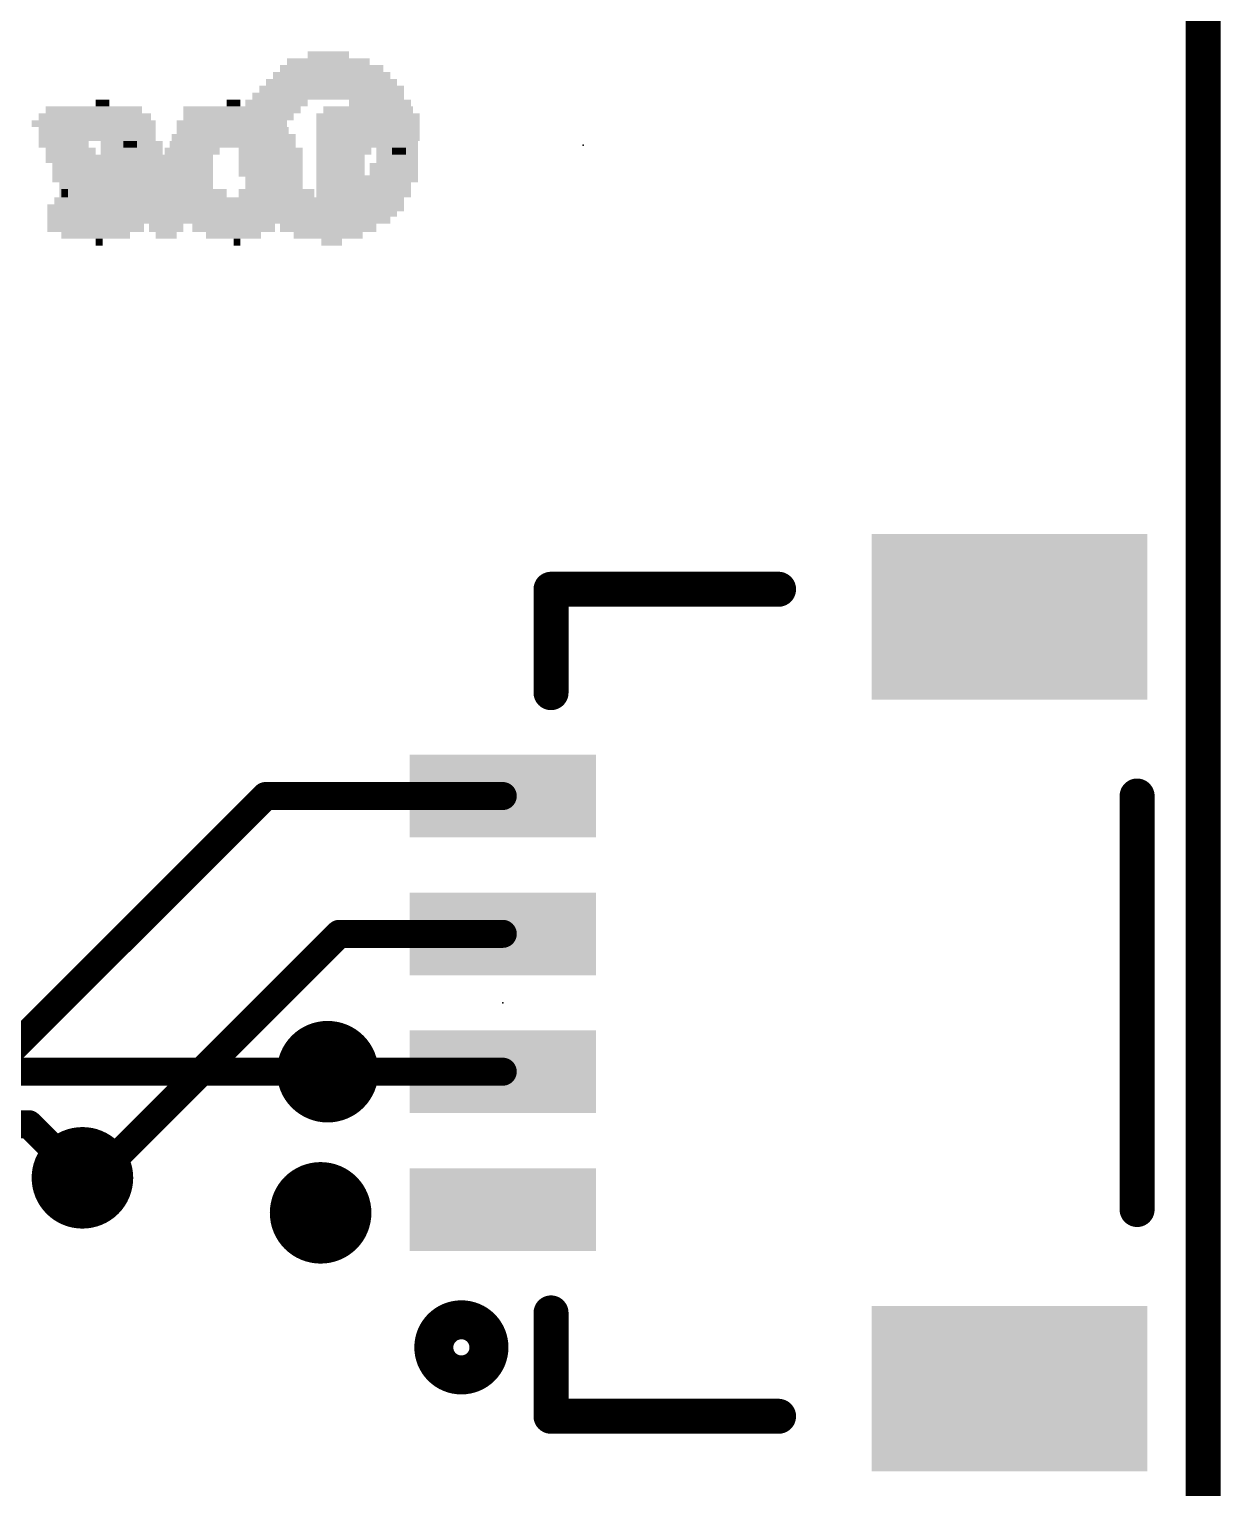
# Model space of a CAD drawing. Extents: x -31.8 to 54.9, y -10.7 to 32.8.
# Drawn here: x 16.89 to 25.53, y 9.18 to 19.76 of the extents above; entities that cross this region are included whole.
import ezdxf

# ---------------------------------------------------------------- set-up
doc = ezdxf.new("R2010")
doc.units = 0
for name, color, linetype in [('1', 12, 'CONTINUOUS'), ('16', 132, 'CONTINUOUS'), ('18', 110, 'CONTINUOUS'), ('20', 53, 'CONTINUOUS'), ('21', 41, 'CONTINUOUS'), ('22', 40, 'CONTINUOUS'), ('23', 53, 'CONTINUOUS'), ('24', 53, 'CONTINUOUS')]:
    doc.layers.add(name, color=color, linetype=linetype)

# ---------------------------------------------------------------- blocks, each defined once
blk = doc.blocks.new('RECT')
blk.add_solid([(-0.5, -0.5), (0.5, -0.5), (-0.5, 0.5), (0.5, 0.5)])
blk = doc.blocks.new('ROUNDV')
at = {"const_width": 0.5}
blk.add_lwpolyline([(0, -0.25, 1), (0, 0.25, 1), (0, -0.25)], format="xyb", dxfattribs=at)

msp = doc.modelspace()

# ---------------------------------------------------------------- linework, layer by layer
at = {"layer": '1'}
for points, const_width in [([(25.4, 0), (25.4, 25.4)], 0.254), ([(18.6, 14.2), (16.75, 12.35)], 0.2032), ([(20.32, 14.2), (18.6, 14.2)], 0.2032), ([(17.364, 11.43), (19.134, 13.2)], 0.2032), ([(19.134, 13.2), (20.32, 13.2)], 0.2032), ([(20.32, 12.2), (19.05, 12.2)], 0.2032), ([(17.272, 11.43), (17.364, 11.43)], 0.2032)]:
    msp.add_lwpolyline(points, dxfattribs=dict(at, const_width=const_width))
at = {"layer": '1', "const_width": 0.1016}
for points in [[(18.6, 14.2508, 1), (18.6, 14.1492)], [(18.6359, 14.1641, 1), (18.5641, 14.2359)], [(20.32, 14.1492, 1), (20.32, 14.2508)], [(19.134, 13.2508, 1), (19.134, 13.1492)], [(19.1699, 13.1641, 1), (19.0981, 13.2359)], [(20.32, 13.1492, 1), (20.32, 13.2508)], [(19.05, 12.2508, 1), (19.05, 12.1492)], [(20.32, 12.1492, 1), (20.32, 12.2508)], [(17.272, 11.4808, 1), (17.272, 11.3792)], [(17.3281, 11.4659, 1), (17.3999, 11.3941)], [(17.364, 11.3792, 1), (17.364, 11.4808)]]:
    msp.add_lwpolyline(points, format="xyb", dxfattribs=at)
at = {"layer": '16'}
for points, const_width in [([(25.4, 25.4), (25.4, 0)], 0.254), ([(19.05, 12.2), (15.85, 12.2)], 0.2032), ([(15.6922, 11.819), (16.883, 11.819)], 0.2032), ([(16.883, 11.819), (17.272, 11.43)], 0.2032)]:
    msp.add_lwpolyline(points, dxfattribs=dict(at, const_width=const_width))
at = {"layer": '16', "const_width": 0.1016}
for points in [[(19.05, 12.1492, 1), (19.05, 12.2508)], [(16.9189, 11.8549, 1), (16.8471, 11.7831)], [(16.883, 11.7682, 1), (16.883, 11.8698)], [(17.2361, 11.3941, 1), (17.3079, 11.4659)]]:
    msp.add_lwpolyline(points, format="xyb", dxfattribs=at)
at = {"layer": '20', "const_width": 0.2032}
msp.add_lwpolyline([(25.4, 0), (25.4, 25.4)], dxfattribs=at)
at = {"layer": '21', "const_width": 0.254}
for points in [[(20.67, 14.95), (20.67, 15.7)], [(20.67, 15.7), (22.32, 15.7)], [(24.92, 11.2), (24.92, 14.2)], [(20.67, 9.7), (20.67, 10.45)], [(22.32, 9.7), (20.67, 9.7)]]:
    msp.add_lwpolyline(points, dxfattribs=at)
at = {"layer": '21'}
for points, const_width in [([(20.7335, 15.7, 1), (20.6065, 15.7)], 0.127), ([(20.67, 15.7635, 1), (20.67, 15.6365)], 0.127), ([(22.32, 15.6365, 1), (22.32, 15.7635)], 0.127), ([(20.6065, 14.95, 1), (20.7335, 14.95)], 0.127), ([(24.9835, 14.2, 1), (24.8565, 14.2)], 0.127), ([(24.8565, 11.2, 1), (24.9835, 11.2)], 0.127), ([(20.02, 10.0586, 1), (20.02, 10.3414, 1), (20.02, 10.0586)], 0.4), ([(20.7335, 10.45, 1), (20.6065, 10.45)], 0.127), ([(20.67, 9.7635, 1), (20.67, 9.6365)], 0.127), ([(20.6065, 9.7, 1), (20.7335, 9.7)], 0.127), ([(22.32, 9.6365, 1), (22.32, 9.7635)], 0.127)]:
    msp.add_lwpolyline(points, format="xyb", dxfattribs=dict(at, const_width=const_width))
at = {"layer": '23'}
msp.add_point((20.32, 12.7), dxfattribs=at)
at = {"layer": '24'}
msp.add_point((20.9042, 18.923), dxfattribs=at)

# ---------------------------------------------------------------- block references
at = {"layer": '1', "rotation": 90}
for p, xscale, yscale in [((23.995, 15.5), 1.2, 2), ((20.32, 14.2), 0.6, 1.35), ((20.32, 13.2), 0.6, 1.35), ((20.32, 12.2), 0.6, 1.35), ((20.32, 11.2), 0.6, 1.35), ((23.995, 9.9), 1.2, 2)]:
    msp.add_blockref('RECT', p, dxfattribs=dict(at, xscale=xscale, yscale=yscale))
at = {"layer": '18', "xscale": 0.7366, "yscale": 0.7366}
for p in [(19.05, 12.2), (19.05, 12.2), (17.272, 11.43), (17.272, 11.43), (18.9992, 11.176), (18.9992, 11.176)]:
    msp.add_blockref('ROUNDV', p, dxfattribs=at)
at = {"layer": '21'}
for p, xscale, yscale in [((17.418, 19.178), 0.5, 0.05), ((17.418, 19.228), 0.1, 0.05), ((18.393, 19.178), 0.45, 0.05), ((18.368, 19.228), 0.1, 0.05), ((19.143, 19.178), 0.25, 0.05), ((19.518, 19.178), 0.3, 0.05), ((17.393, 19.028), 0.75, 0.05), ((17.418, 19.078), 0.7, 0.05), ((17.443, 19.128), 0.65, 0.05), ((18.368, 19.028), 0.8, 0.05), ((18.368, 19.078), 0.7, 0.05), ((18.368, 19.128), 0.6, 0.05), ((19.343, 19.128), 0.75, 0.05), ((19.343, 19.078), 0.75, 0.05), ((19.343, 19.028), 0.75, 0.05), ((17.368, 18.978), 0.7, 0.05), ((17.168, 18.928), 0.3, 0.05), ((17.618, 18.928), 0.1, 0.05), ((18.368, 18.978), 0.9, 0.05), ((18.368, 18.928), 0.9, 0.05), ((19.343, 18.978), 0.75, 0.05), ((19.318, 18.928), 0.7, 0.05), ((17.193, 18.878), 0.35, 0.05), ((17.318, 18.823), 0.6, 0.06), ((18.068, 18.878), 0.4, 0.05), ((18.043, 18.823), 0.35, 0.06), ((18.668, 18.878), 0.4, 0.05), ((18.693, 18.823), 0.35, 0.06), ((19.168, 18.878), 0.4, 0.05), ((19.143, 18.823), 0.35, 0.06), ((19.568, 18.878), 0.1, 0.05), ((17.393, 18.768), 0.65, 0.05), ((17.418, 18.718), 0.7, 0.05), ((18.043, 18.768), 0.35, 0.05), ((18.043, 18.718), 0.35, 0.05), ((18.693, 18.768), 0.35, 0.05), ((18.693, 18.718), 0.35, 0.05), ((19.143, 18.768), 0.35, 0.05), ((19.143, 18.718), 0.35, 0.05), ((17.443, 18.678), 0.65, 0.05), ((17.518, 18.628), 0.6, 0.05), ((18.043, 18.678), 0.35, 0.05), ((18.043, 18.628), 0.35, 0.05), ((18.693, 18.678), 0.35, 0.05), ((18.693, 18.628), 0.35, 0.05), ((19.143, 18.678), 0.35, 0.05), ((19.143, 18.628), 0.35, 0.05), ((17.168, 18.518), 0.2, 0.05), ((17.143, 18.573), 0.05, 0.06), ((17.593, 18.573), 0.45, 0.06), ((17.643, 18.518), 0.35, 0.05), ((18.118, 18.573), 0.4, 0.06), ((18.368, 18.518), 0.9, 0.05), ((18.668, 18.573), 0.4, 0.06), ((19.143, 18.573), 0.35, 0.06), ((19.143, 18.518), 0.35, 0.05), ((17.418, 18.468), 0.8, 0.05), ((17.393, 18.428), 0.75, 0.05), ((18.368, 18.468), 0.9, 0.05), ((18.368, 18.428), 0.8, 0.05), ((19.143, 18.468), 0.35, 0.05), ((19.143, 18.428), 0.35, 0.05), ((17.393, 18.378), 0.75, 0.05), ((17.368, 18.323), 0.7, 0.06), ((18.368, 18.378), 0.7, 0.05), ((18.368, 18.323), 0.6, 0.06), ((19.143, 18.378), 0.35, 0.05), ((19.143, 18.323), 0.35, 0.06), ((17.368, 18.268), 0.5, 0.05), ((17.393, 18.218), 0.05, 0.05), ((18.368, 18.268), 0.4, 0.05), ((18.393, 18.218), 0.05, 0.05), ((19.143, 18.268), 0.25, 0.05)]:
    msp.add_blockref('RECT', p, dxfattribs=dict(at, xscale=xscale, yscale=yscale))
at = {"layer": '22', "rotation": 180}
for p, xscale, yscale in [((19.0542, 19.578), 0.3, 0.05), ((19.0792, 19.478), 0.75, 0.05), ((19.0542, 19.528), 0.6, 0.05), ((19.0792, 19.378), 0.95, 0.05), ((19.0792, 19.428), 0.85, 0.05), ((19.0542, 19.278), 1.1, 0.05), ((19.0792, 19.328), 1.05, 0.05), ((17.1042, 19.178), 0.2, 0.05), ((17.6292, 19.178), 0.15, 0.05), ((18.1292, 19.178), 0.25, 0.05), ((18.6792, 19.228), 0.45, 0.05), ((18.6542, 19.178), 0.4, 0.05), ((19.4292, 19.228), 0.45, 0.05), ((19.4542, 19.178), 0.4, 0.05), ((17.0792, 19.078), 0.35, 0.05), ((17.1042, 19.128), 0.3, 0.05), ((17.1292, 19.028), 0.35, 0.05), ((17.6292, 19.078), 0.35, 0.05), ((17.6292, 19.028), 0.35, 0.05), ((17.6292, 19.128), 0.25, 0.05), ((18.1292, 19.078), 0.35, 0.05), ((18.1292, 19.028), 0.35, 0.05), ((18.1542, 19.128), 0.3, 0.05), ((18.5792, 19.078), 0.35, 0.05), ((18.5792, 19.028), 0.35, 0.05), ((18.6292, 19.128), 0.35, 0.05), ((19.5042, 19.128), 0.4, 0.05), ((19.5292, 19.078), 0.35, 0.05), ((19.5292, 19.028), 0.35, 0.05), ((17.1292, 18.978), 0.35, 0.05), ((17.1292, 18.928), 0.35, 0.05), ((17.6042, 18.978), 0.4, 0.05), ((17.6292, 18.928), 0.45, 0.05), ((18.0792, 18.928), 0.35, 0.05), ((18.1292, 18.978), 0.35, 0.05), ((18.5792, 18.978), 0.35, 0.05), ((18.5792, 18.928), 0.35, 0.05), ((19.5542, 18.978), 0.3, 0.05), ((19.5542, 18.928), 0.3, 0.05), ((17.1792, 18.878), 0.35, 0.05), ((17.6042, 18.823), 1.2, 0.06), ((17.6292, 18.878), 0.45, 0.05), ((18.0792, 18.878), 0.35, 0.05), ((18.5792, 18.878), 0.35, 0.05), ((18.5792, 18.823), 0.35, 0.06), ((19.5542, 18.878), 0.3, 0.05), ((19.5542, 18.823), 0.3, 0.06), ((17.6292, 18.768), 1.15, 0.05), ((17.6292, 18.718), 1.15, 0.05), ((18.5792, 18.768), 0.35, 0.05), ((18.6042, 18.718), 0.4, 0.05), ((19.5292, 18.768), 0.35, 0.05), ((19.5292, 18.718), 0.35, 0.05), ((17.6042, 18.678), 1.1, 0.05), ((17.6292, 18.628), 1.05, 0.05), ((18.6292, 18.678), 0.35, 0.05), ((18.6542, 18.628), 0.4, 0.05), ((19.4542, 18.628), 0.4, 0.05), ((19.5042, 18.678), 0.4, 0.05), ((17.3542, 18.573), 0.5, 0.06), ((17.3792, 18.518), 0.45, 0.05), ((17.8792, 18.573), 0.45, 0.06), ((17.8792, 18.518), 0.45, 0.05), ((18.9792, 18.518), 1.25, 0.05), ((18.6792, 18.573), 0.55, 0.06), ((19.4042, 18.573), 0.5, 0.06), ((17.3542, 18.468), 0.4, 0.05), ((17.3792, 18.428), 0.35, 0.05), ((17.9042, 18.468), 0.4, 0.05), ((17.8792, 18.428), 0.35, 0.05), ((18.9542, 18.468), 1.3, 0.05), ((18.9292, 18.428), 1.25, 0.05), ((17.3542, 18.378), 0.3, 0.05), ((17.3542, 18.323), 0.3, 0.06), ((17.8792, 18.378), 0.35, 0.05), ((17.8792, 18.323), 0.25, 0.06), ((18.9042, 18.378), 1.2, 0.05), ((18.5042, 18.323), 0.3, 0.06), ((19.0542, 18.323), 0.7, 0.06), ((17.3542, 18.268), 0.2, 0.05), ((17.8792, 18.268), 0.15, 0.05), ((18.4542, 18.268), 0.2, 0.05), ((19.0542, 18.268), 0.5, 0.05), ((19.0792, 18.218), 0.15, 0.05)]:
    msp.add_blockref('RECT', p, dxfattribs=dict(at, xscale=xscale, yscale=yscale))

doc.saveas('drawing.dxf')
